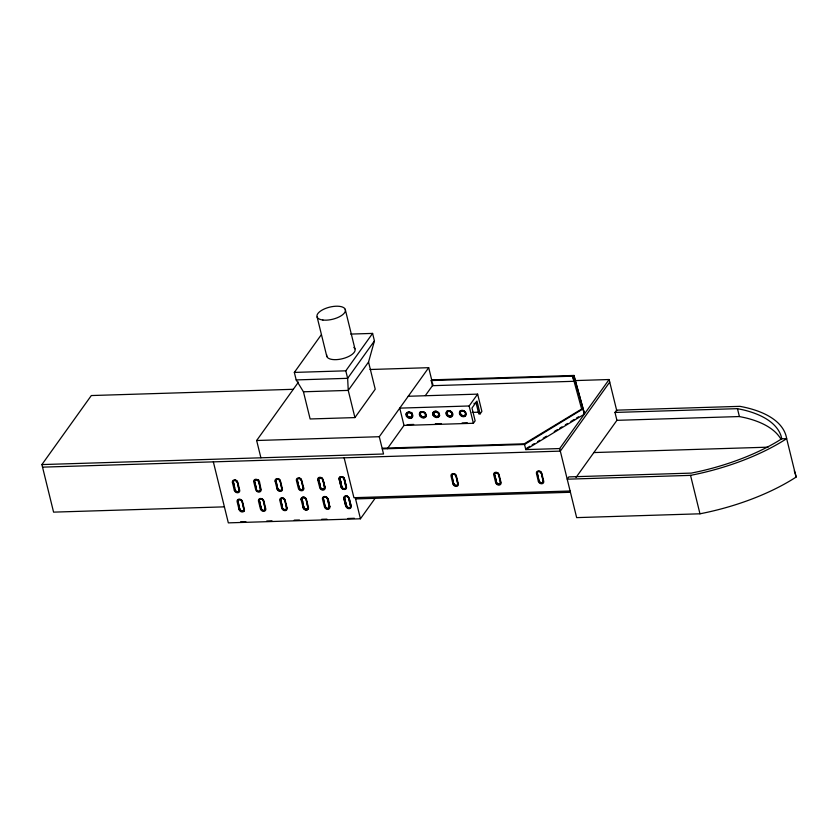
<?xml version="1.0" encoding="UTF-8"?>
<svg xmlns="http://www.w3.org/2000/svg" width="838" height="838" viewBox="0 0 838 838"><rect width="100%" height="100%" fill="white"/><g stroke="black" fill="none" stroke-linecap="round" stroke-linejoin="round"><path stroke-width="1.26" d="M321.122 334.991L294.337 372.418L296.181 379.918L303.45 391.786L310.123 418.969L354.924 417.586L348.241 390.403L368.542 362.037L374.439 340.909L372.596 333.409L350.724 334.079M224.395 506.854L53.58 512.133L41.9 464.577L91.321 395.546L293.426 389.293M260.901 457.799L256.648 440.505L298.464 382.097M232.44 482.573A2.923 2.357 35.6 0 1 234.483 479.933A2.923 2.357 35.6 0 1 237.772 482.405L239.668 490.094A2.923 2.357 35.6 0 1 237.625 492.744A2.923 2.357 35.6 0 1 234.326 490.261L232.44 482.573L232.933 481.881M234.263 480.415A2.221 1.802 35.6 0 1 237.29 482.217L239.029 490.115A2.221 1.802 35.6 0 1 237.479 492.126A2.221 1.802 35.6 0 1 234.965 490.24L233.373 482.133L234.724 487.622M239.029 490.115L237.437 482.007M234.326 490.261L234.829 489.56M244.047 508.917L243.753 509.326A2.221 1.802 35.6 0 1 242.192 511.348A2.221 1.802 35.6 0 1 239.678 509.462L238.097 501.354M260.681 489.036L260.377 489.455A2.221 1.802 35.6 0 1 258.827 491.466A2.221 1.802 35.6 0 1 256.313 489.581L254.721 481.473M243.753 509.326L242.161 501.229M260.377 489.455L258.795 481.347M239.05 509.473L237.154 501.794A2.923 2.357 35.6 0 1 239.197 499.144A2.923 2.357 35.6 0 1 242.496 501.627L244.382 509.315A2.923 2.357 35.6 0 1 242.35 511.955A2.923 2.357 35.6 0 1 239.05 509.473L239.542 508.781M259.131 481.745A2.923 2.357 35.6 0 0 255.831 479.273A2.923 2.357 35.6 0 0 253.788 481.913L255.674 489.602A2.923 2.357 35.6 0 0 258.973 492.084A2.923 2.357 35.6 0 0 261.016 489.434L259.424 481.326M239.678 509.462L239.982 509.043A2.221 1.802 35.6 0 0 241.952 510.876M256.313 489.581L255.265 483.673M303.45 391.786L348.241 390.403L347.644 378.326L345.801 370.825L372.596 333.409M258.513 501.134A2.923 2.357 35.6 0 1 260.555 498.484A2.923 2.357 35.6 0 1 263.844 500.967L265.74 508.656A2.923 2.357 35.6 0 1 263.698 511.295A2.923 2.357 35.6 0 1 260.398 508.813L258.513 501.134L259.005 500.433M261.927 499.113A2.221 1.802 35.6 0 1 263.362 500.778L265.101 508.666A2.221 1.802 35.6 0 1 263.551 510.688A2.221 1.802 35.6 0 1 261.037 508.792L259.445 500.695L261.33 508.383A2.221 1.802 35.6 0 0 262.765 510.038M374.439 340.909L347.644 378.326L296.181 379.918M275.147 481.253A2.923 2.357 35.6 0 1 277.179 478.603A2.923 2.357 35.6 0 1 280.479 481.085L282.364 488.774A2.923 2.357 35.6 0 1 280.332 491.414A2.923 2.357 35.6 0 1 277.032 488.942L275.147 481.253L275.639 480.551M282.029 488.376L281.736 488.795A2.221 1.802 35.6 0 1 280.175 490.806A2.221 1.802 35.6 0 1 277.661 488.921L276.079 480.813M265.101 508.666L263.509 500.569M281.736 488.795L280.143 480.687M277.032 488.942L277.525 488.24M277.661 488.921L277.965 488.502A2.221 1.802 35.6 0 0 278.478 489.465M286.753 507.587L286.449 508.006A2.221 1.802 35.6 0 1 284.899 510.028A2.221 1.802 35.6 0 1 282.385 508.132L280.793 500.035M303.387 487.716L303.084 488.135A2.221 1.802 35.6 0 1 301.533 490.146A2.221 1.802 35.6 0 1 299.019 488.261L297.427 480.153M286.449 508.006L284.868 499.909M303.084 488.135L301.345 480.237A2.221 1.802 35.6 0 0 298.831 478.351A2.221 1.802 35.6 0 0 297.281 480.363L299.166 488.051A2.221 1.802 35.6 0 0 301.68 489.937A2.221 1.802 35.6 0 0 303.23 487.926L301.345 480.237M281.746 508.153L279.861 500.464A2.923 2.357 35.6 0 1 281.903 497.824A2.923 2.357 35.6 0 1 285.203 500.307L287.088 507.996A2.923 2.357 35.6 0 1 285.046 510.635A2.923 2.357 35.6 0 1 281.746 508.153L282.249 507.461M299.019 488.261L298.778 485.642M354.924 417.586L375.225 389.23L368.542 362.037M301.638 499.113L301.135 499.815L303.105 507.493A2.923 2.357 35.6 0 0 306.404 509.975A2.923 2.357 35.6 0 0 308.436 507.325L306.478 499.647A2.923 2.357 35.6 0 0 303.251 497.164A2.923 2.357 35.6 0 0 301.219 499.804A2.923 2.357 35.6 0 1 303.178 497.164A2.923 2.357 35.6 0 1 306.478 499.647M307.923 508.121A2.221 1.802 35.6 0 1 303.89 507.262L302.005 499.584A2.221 1.802 35.6 0 1 303.555 497.563A2.221 1.802 35.6 0 1 306.069 499.458L307.808 507.346A2.221 1.802 35.6 0 1 306.247 509.368A2.221 1.802 35.6 0 1 303.733 507.472L302.151 499.375L302.686 501.564M317.77 479.933A2.923 2.357 35.6 0 1 319.812 477.293A2.923 2.357 35.6 0 1 323.112 479.765L325.071 487.454A2.923 2.357 35.6 0 1 323.028 490.094A2.923 2.357 35.6 0 1 319.739 487.622L317.77 479.933L318.272 479.242M324.735 487.056L324.442 487.475A2.221 1.802 35.6 0 1 322.881 489.486A2.221 1.802 35.6 0 1 320.367 487.601L318.786 479.493M307.808 507.346L306.216 499.249M324.442 487.475L322.85 479.367M303.524 506.801L303.031 507.493A2.923 2.357 35.6 0 0 306.331 509.975A2.923 2.357 35.6 0 0 308.363 507.336M303.733 507.472L304.037 507.053A2.221 1.802 35.6 0 0 304.236 507.556M319.655 487.622L320.158 486.92M329.46 506.267L329.156 506.686A2.221 1.802 35.6 0 1 327.606 508.708A2.221 1.802 35.6 0 1 325.092 506.812L323.499 498.715M346.094 486.396L345.79 486.815A2.221 1.802 35.6 0 1 344.24 488.826A2.221 1.802 35.6 0 1 341.726 486.941L340.134 478.833A2.221 1.802 35.6 0 1 340.165 477.849M329.156 506.686L327.564 498.589M328.203 498.568L329.722 506.676M345.79 486.815L344.051 478.917A2.221 1.802 35.6 0 0 342.616 477.262M325.092 506.812L325.385 506.393A2.221 1.802 35.6 0 0 327.365 508.237M341.726 486.941L340.668 481.033M41.9 464.577L383.532 454.007L379.289 436.713L428.7 367.683L369.987 369.506M350.514 506.026L348.618 498.338A2.221 1.802 35.6 0 0 346.104 496.452A2.221 1.802 35.6 0 0 344.554 498.463L346.44 506.152A2.923 2.357 35.6 0 1 346.23 505.482L345.727 506.173L343.842 498.495L344.345 497.793L346.44 506.152A2.221 1.802 35.6 0 0 348.954 508.048A2.221 1.802 35.6 0 0 350.514 506.026L348.776 498.128A2.221 1.802 35.6 0 0 345.748 496.326M431.193 380.557L572.647 376.178L573.904 381.3L432.45 385.679L431.193 380.557L431.685 379.855L573.957 375.455L584.515 413.878L609.1 379.53L575.214 380.578L573.957 375.455M387.324 448.718L404 425.421L399.747 408.127L469.144 405.98L477.629 394.132L408.232 396.269M425.369 395.567L432.953 384.977L432.45 382.935M213.344 461.853L228.334 522.87L360.445 518.785L374.848 498.662M404 425.421L473.386 423.274L475.136 420.833L471.993 408.022L476.979 401.056L480.132 413.867L478.791 413.909L475.932 402.261M480.132 413.867L481.881 411.427L477.629 394.132M457.957 483.369L457.653 483.788A2.221 1.802 35.6 0 1 456.102 485.799A2.221 1.802 35.6 0 1 453.588 483.914L451.996 475.806M457.653 483.788L456.071 475.68M452.949 483.935L451.064 476.246A2.923 2.357 35.6 0 1 453.107 473.596A2.923 2.357 35.6 0 1 456.406 476.078L458.292 483.767A2.923 2.357 35.6 0 1 456.249 486.407A2.923 2.357 35.6 0 1 452.949 483.935L453.253 483.516M453.588 483.914L453.882 483.495A2.221 1.802 35.6 0 0 456.909 485.296M500.663 482.049L500.359 482.468A2.221 1.802 35.6 0 1 498.809 484.479A2.221 1.802 35.6 0 1 496.295 482.594L494.703 474.486M500.359 482.468L498.767 474.36M495.656 482.615L493.771 474.926A2.923 2.357 35.6 0 1 495.803 472.276A2.923 2.357 35.6 0 1 499.102 474.758L500.998 482.447A2.923 2.357 35.6 0 1 498.956 485.087A2.923 2.357 35.6 0 1 495.656 482.615L495.96 482.196M496.295 482.594L496.588 482.175A2.221 1.802 35.6 0 0 498.023 483.83M581.802 408.965L524.232 443.815L382.777 448.183L382.275 448.885L524.546 444.486L583.258 408.755M543.359 480.729L543.066 481.148A2.221 1.802 35.6 0 1 541.505 483.159A2.221 1.802 35.6 0 1 538.991 481.274L537.409 473.166M543.066 481.148L541.474 473.041M575.989 477.503L616.925 420.33L614.987 412.443L616.621 410.159L739.944 406.346A137.422 58.723 -13.8 0 1 786.662 438.651L796.1 477.084A137.422 58.723 -13.8 0 1 699.971 513.799L576.649 517.622L559.69 448.56L584.275 414.213L583.018 409.091M538.363 481.284L536.477 473.606A2.923 2.357 35.6 0 1 538.509 470.956A2.923 2.357 35.6 0 1 541.809 473.439L543.694 481.127A2.923 2.357 35.6 0 1 541.662 483.767A2.923 2.357 35.6 0 1 538.363 481.284L538.656 480.865M609.729 382.097L560.318 451.127L42.529 467.143M538.991 481.274L539.295 480.855A2.221 1.802 35.6 0 0 540.227 482.217M781.77 438.798L777.088 441.689A132.624 56.68 -13.8 0 1 699.143 471.469L691.319 473.103L568.845 476.895L567.211 479.189L690.533 475.366A137.422 58.723 -13.8 0 0 786.662 438.651L781.77 438.798L781.11 436.074A132.624 56.68 -13.8 0 0 743.243 409.876L737.461 408.661L614.987 412.443M526.599 448.267L529.92 446.256M532.13 444.915L534.34 443.574M537.671 441.563L539.882 440.222M543.202 438.211L546.523 436.2M554.274 431.518L557.595 429.506M559.805 428.166L562.026 426.825M565.346 424.814L567.556 423.473M570.877 421.462L574.198 419.45M576.418 418.11L578.629 416.769M524.546 444.486L525.803 449.608L584.275 414.213M294.337 372.418L345.801 370.825M472.192 412.401L478.739 412.202M407.111 424.646L413.679 424.437M435.341 423.766L441.155 423.588M462.094 422.939L467.321 422.781M616.925 420.33L739.399 416.549L745.171 417.764A132.624 56.68 -13.8 0 1 781.016 439.322M256.648 440.505L379.289 436.713M525.803 449.608L559.69 448.56M593.849 452.562L768.1 447.167M570.112 490.995L353.919 497.688L344.125 457.81M355.574 498.924L570.427 492.283M240.6 521.802L245.827 521.645M266.756 520.995L271.983 520.838M294.222 520.147L299.449 519.989M321.687 519.298L326.914 519.141M347.843 518.492L354.38 518.282M575.214 380.578L584.515 413.878M572.647 376.178L581.656 409.049M737.461 408.661L739.399 416.549M690.533 475.366L699.971 513.799M609.1 379.53L616.768 410.756M494.975 475.586L496.316 481.075M469.144 405.98L473.386 423.274M428.7 367.683L432.041 381.28M345.235 309.348L354.935 348.838M317.131 317.036L326.83 356.527M355.26 497.646L360.445 518.785M343.842 498.495A2.923 2.357 35.6 0 1 345.885 495.845A2.923 2.357 35.6 0 1 349.184 498.327L351.143 506.005A2.923 2.357 35.6 0 1 349.1 508.656A2.923 2.357 35.6 0 1 345.811 506.173L343.915 498.484M349.184 498.327L351.07 506.016M344.051 478.917L345.937 486.606A2.221 1.802 35.6 0 1 344.387 488.617A2.221 1.802 35.6 0 1 341.873 486.731L339.987 479.043A2.221 1.802 35.6 0 1 340.584 477.325M344.219 498.065L346.104 505.754A2.923 2.357 35.6 0 0 346.356 506.414M323.112 479.765L324.997 487.454M319.048 480.593L320.399 486.082M284.711 500.118L286.606 507.797A2.221 1.802 35.6 0 1 285.046 509.818A2.221 1.802 35.6 0 1 282.532 507.922L280.646 500.244A2.221 1.802 35.6 0 1 284.522 499.616M281.065 501.124L282.416 506.623M258.638 481.557L260.534 489.245A2.221 1.802 35.6 0 1 258.973 491.257A2.221 1.802 35.6 0 1 256.459 489.371L254.574 481.682A2.221 1.802 35.6 0 1 255.621 479.755M452.321 413.595A2.923 2.367 35.6 0 1 449.084 416.036A2.923 2.367 35.6 0 1 447.44 411.762A2.923 2.367 35.6 0 1 452.07 412.935M451.368 416.601A3.645 2.954 35.6 0 1 449.639 416.654M446.727 414.464A3.645 2.954 35.6 0 1 446.465 412.024M446.832 411.343A3.645 2.954 35.6 0 1 447.398 410.809M452.426 413.448A2.923 2.367 35.6 0 1 450.614 416.088A2.923 2.367 35.6 0 1 447.22 414.056A2.923 2.367 35.6 0 1 448.445 411.07M449.828 411.029A2.923 2.367 35.6 0 1 452.164 412.788M465.582 414.527A2.923 2.367 35.6 0 1 462.387 415.679A2.923 2.367 35.6 0 1 460.219 412.516A2.923 2.367 35.6 0 1 463.037 410.819M463.739 411.049A2.923 2.367 35.6 0 1 464.399 411.448M464.954 411.961A2.923 2.367 35.6 0 1 465.624 413.239M465.446 415.837A3.645 2.954 35.6 0 1 464.713 416.182M460.072 414.045A3.645 2.954 35.6 0 1 460.177 410.924M465.436 414.873A2.923 2.367 35.6 0 1 460.67 413.867A2.923 2.367 35.6 0 1 463.173 410.62M463.885 410.85A2.923 2.367 35.6 0 1 464.535 411.249M465.09 411.762A2.923 2.367 35.6 0 1 465.509 412.369M474.203 403.109A3.645 2.954 35.6 0 1 474.067 403.895M353.856 347.456A14.592 6.233 -13.8 0 1 343.234 358.517A14.592 6.233 -13.8 0 1 326.705 354.883M412.066 417.492A3.645 2.954 35.6 0 1 411.332 417.837M406.378 414.873A3.645 2.954 35.6 0 1 406.43 413.26M411.51 412.432A3.645 2.954 35.6 0 1 412.212 413.082M412.39 414.684A2.923 2.367 35.6 0 1 409.866 417.314A2.923 2.367 35.6 0 1 406.985 413.972A2.923 2.367 35.6 0 1 410.505 412.506M411.154 412.893A2.923 2.367 35.6 0 1 411.709 413.417M794.267 470.862A137.422 58.723 -13.8 0 1 796.1 477.084M425.976 416.549A3.645 2.954 35.6 0 1 422.949 417.481M420.037 415.281A3.645 2.954 35.6 0 1 419.775 412.841M420.142 412.17A3.645 2.954 35.6 0 1 420.707 411.636M423.138 411.856A2.923 2.367 35.6 0 1 425.61 415.763A2.923 2.367 35.6 0 1 421.231 415.899A2.923 2.367 35.6 0 1 421.755 411.898M438.264 412.788A2.923 2.367 35.6 0 1 437.122 416.696A2.923 2.367 35.6 0 1 433.529 413.344A2.923 2.367 35.6 0 1 437.708 412.265M438.305 412.736A2.923 2.367 35.6 0 1 437.164 416.643A2.923 2.367 35.6 0 1 433.571 413.291A2.923 2.367 35.6 0 1 437.75 412.212M438.756 416.664A3.645 2.954 35.6 0 1 438.023 417.01M433.382 414.873A3.645 2.954 35.6 0 1 433.12 412.432M439.688 415.459A3.645 2.954 35.6 0 1 439.322 416.14M439.081 413.857A2.923 2.367 35.6 0 1 436.556 416.486A2.923 2.367 35.6 0 1 433.675 413.144A2.923 2.367 35.6 0 1 437.195 411.678M438.4 412.589A2.923 2.367 35.6 0 1 438.819 413.197M348.179 507.399A2.221 1.802 35.6 0 1 347.257 506.707M346.932 506.236A2.221 1.802 35.6 0 1 346.743 505.733M350.661 505.817A2.221 1.802 35.6 0 1 349.1 507.838A2.221 1.802 35.6 0 1 346.597 505.943L344.701 498.254A2.221 1.802 35.6 0 1 345.308 496.536M346.953 496.086A2.221 1.802 35.6 0 1 347.487 496.264M343.266 477.346A2.221 1.802 35.6 0 1 344.009 478.205M339.83 479.252A2.221 1.802 35.6 0 1 341.391 477.241A2.221 1.802 35.6 0 1 343.905 479.127M325.594 496.745A2.221 1.802 35.6 0 1 327.375 498.086M323.206 499.123A2.221 1.802 35.6 0 1 324.756 497.112A2.221 1.802 35.6 0 1 327.27 498.998M496.798 472.517A2.221 1.802 35.6 0 1 497.343 472.695M497.835 472.999A2.221 1.802 35.6 0 1 498.254 473.397M498.107 473.596A2.221 1.802 35.6 0 0 494.556 474.696L496.442 482.384A2.221 1.802 35.6 0 0 498.956 484.27A2.221 1.802 35.6 0 0 500.506 482.259L498.62 474.57A2.221 1.802 35.6 0 0 498.432 474.067M494.399 474.905A2.221 1.802 35.6 0 1 495.96 472.883A2.221 1.802 35.6 0 1 498.474 474.779M454.091 473.837A2.221 1.802 35.6 0 1 455.872 475.177M451.703 476.225A2.221 1.802 35.6 0 1 453.253 474.214A2.221 1.802 35.6 0 1 455.767 476.099M542.762 482.447A2.221 1.802 35.6 0 1 541.264 482.688M540.039 471.375A2.221 1.802 35.6 0 1 541.285 472.538M537.106 473.585A2.221 1.802 35.6 0 1 538.666 471.564A2.221 1.802 35.6 0 1 541.17 473.46M257.36 479.692A2.221 1.802 35.6 0 1 258.596 480.844M258.198 479.546A2.923 2.357 35.6 0 1 258.753 480.059M256.669 479.724A2.221 1.802 35.6 0 1 258.45 481.054M254.427 481.892A2.221 1.802 35.6 0 1 255.978 479.881A2.221 1.802 35.6 0 1 258.492 481.766M320.881 477.524A2.221 1.802 35.6 0 1 321.415 477.712M321.918 478.006A2.221 1.802 35.6 0 1 322.337 478.404M322.106 488.837A2.221 1.802 35.6 0 1 321.184 488.145M321.268 477.922A2.221 1.802 35.6 0 0 318.629 479.703L320.525 487.391A2.221 1.802 35.6 0 0 323.028 489.277A2.221 1.802 35.6 0 0 324.589 487.266L322.703 479.577A2.221 1.802 35.6 0 0 322.504 479.074M321.761 478.215A2.221 1.802 35.6 0 1 322.19 478.613M318.482 479.912A2.221 1.802 35.6 0 1 320.032 477.901A2.221 1.802 35.6 0 1 322.546 479.786M307.85 508.331A2.221 1.802 35.6 0 1 304.969 508.415M304.246 497.405A2.221 1.802 35.6 0 1 305.283 497.887M305.702 498.275A2.221 1.802 35.6 0 1 306.027 498.746M301.848 499.794A2.221 1.802 35.6 0 1 303.408 497.772A2.221 1.802 35.6 0 1 305.922 499.668M301.292 489.675A2.221 1.802 35.6 0 1 299.512 488.345M299.522 478.194A2.221 1.802 35.6 0 1 300.559 478.666M300.989 479.064A2.221 1.802 35.6 0 1 301.303 479.525M297.134 480.572A2.221 1.802 35.6 0 1 298.684 478.561A2.221 1.802 35.6 0 1 301.198 480.446M286.156 509.315A2.221 1.802 35.6 0 1 283.621 509.085M283.433 498.243A2.221 1.802 35.6 0 1 284.354 498.935M280.5 500.454A2.221 1.802 35.6 0 1 282.05 498.432A2.221 1.802 35.6 0 1 284.564 500.328M262.084 498.903A2.221 1.802 35.6 0 1 262.577 499.207M265.217 509.441A2.221 1.802 35.6 0 1 261.184 508.582L259.298 500.904A2.221 1.802 35.6 0 1 260.335 498.966M259.141 501.114A2.221 1.802 35.6 0 1 260.702 499.092A2.221 1.802 35.6 0 1 263.216 500.988M280.992 490.303A2.221 1.802 35.6 0 1 278.897 489.863M278.174 478.854A2.221 1.802 35.6 0 1 279.955 480.184M275.775 481.232A2.221 1.802 35.6 0 1 277.336 479.221A2.221 1.802 35.6 0 1 279.85 481.106M244.35 510.73A2.923 2.357 35.6 0 1 243.313 511.431M244.015 509.902A2.221 1.802 35.6 0 1 242.496 510.929M241.229 499.867A2.221 1.802 35.6 0 1 241.648 500.255M240.045 499.595A2.221 1.802 35.6 0 0 237.94 501.564L239.836 509.253A2.221 1.802 35.6 0 0 242.35 511.138A2.221 1.802 35.6 0 0 243.9 509.127L242.014 501.438A2.221 1.802 35.6 0 0 240.579 499.773M237.793 501.773A2.221 1.802 35.6 0 1 239.343 499.752A2.221 1.802 35.6 0 1 241.857 501.648M235.468 480.174A2.221 1.802 35.6 0 1 236.012 480.352M236.505 480.645A2.221 1.802 35.6 0 1 236.924 481.043M236.693 491.477A2.221 1.802 35.6 0 1 235.771 490.785M239.176 489.905A2.221 1.802 35.6 0 1 237.625 491.916A2.221 1.802 35.6 0 1 235.111 490.031L233.226 482.342A2.221 1.802 35.6 0 1 233.823 480.624M233.069 482.552A2.221 1.802 35.6 0 1 234.63 480.541A2.221 1.802 35.6 0 1 237.144 482.426M543.213 480.939L541.327 473.25A2.221 1.802 35.6 0 0 538.813 471.354A2.221 1.802 35.6 0 0 537.252 473.376L539.148 481.064A2.221 1.802 35.6 0 0 541.662 482.95A2.221 1.802 35.6 0 0 543.213 480.939M457.81 483.578L455.914 475.89A2.221 1.802 35.6 0 0 453.4 474.004A2.221 1.802 35.6 0 0 451.85 476.015L453.735 483.704A2.221 1.802 35.6 0 0 456.249 485.59A2.221 1.802 35.6 0 0 457.81 483.578M346.429 486.794L344.533 479.106A2.923 2.357 35.6 0 0 341.234 476.623A2.923 2.357 35.6 0 0 339.128 479.273L341.014 486.962A2.923 2.357 35.6 0 0 344.313 489.444A2.923 2.357 35.6 0 0 346.429 486.794M346.345 486.794L344.46 479.106A2.923 2.357 35.6 0 0 341.16 476.633A2.923 2.357 35.6 0 0 339.201 479.273L341.087 486.962A2.923 2.357 35.6 0 0 344.387 489.434A2.923 2.357 35.6 0 0 346.345 486.794M329.795 506.665L327.909 498.987A2.923 2.357 35.6 0 0 324.536 496.505A2.923 2.357 35.6 0 0 322.494 499.155L324.453 506.833A2.923 2.357 35.6 0 0 327.752 509.315A2.923 2.357 35.6 0 0 329.795 506.665M329.303 506.477L327.417 498.799A2.221 1.802 35.6 0 0 324.903 496.903A2.221 1.802 35.6 0 0 323.353 498.924L325.238 506.602A2.221 1.802 35.6 0 0 327.752 508.498A2.221 1.802 35.6 0 0 329.303 506.477M303.723 488.114L301.753 480.425A2.923 2.357 35.6 0 0 298.464 477.953A2.923 2.357 35.6 0 0 296.422 480.593L298.38 488.282A2.923 2.357 35.6 0 0 301.68 490.754A2.923 2.357 35.6 0 0 303.723 488.114M281.882 488.585L279.997 480.897A2.221 1.802 35.6 0 0 277.483 479.011A2.221 1.802 35.6 0 0 275.932 481.022L277.818 488.711A2.221 1.802 35.6 0 0 280.332 490.597A2.221 1.802 35.6 0 0 281.882 488.585M447.031 414.695A2.923 2.367 35.6 0 0 451.787 415.711A2.923 2.367 35.6 0 0 449.535 411.448A2.923 2.367 35.6 0 0 447.031 414.695M446.434 414.883A3.645 2.954 35.6 0 0 452.363 416.14A3.645 2.954 35.6 0 0 449.556 410.83A3.645 2.954 35.6 0 0 446.434 414.883M460.376 414.286A2.923 2.367 35.6 0 0 465.132 415.292A2.923 2.367 35.6 0 0 462.88 411.039A2.923 2.367 35.6 0 0 460.376 414.286M459.779 414.464A3.645 2.954 35.6 0 0 465.708 415.732A3.645 2.954 35.6 0 0 462.901 410.421A3.645 2.954 35.6 0 0 459.779 414.464M433.089 415.292A3.645 2.954 35.6 0 0 439.018 416.559A3.645 2.954 35.6 0 0 436.21 411.238A3.645 2.954 35.6 0 0 433.089 415.292M419.744 415.7A3.645 2.954 35.6 0 0 425.673 416.968A3.645 2.954 35.6 0 0 422.865 411.657A3.645 2.954 35.6 0 0 419.744 415.7M406.399 416.119A3.645 2.954 35.6 0 0 412.327 417.376A3.645 2.954 35.6 0 0 409.52 412.066A3.645 2.954 35.6 0 0 406.399 416.119M322.913 320.032A14.592 6.233 -13.8 0 0 345.371 310.992A14.592 6.233 -13.8 0 0 325.28 308.552A14.592 6.233 -13.8 0 0 322.913 320.032M407.153 415.711A2.923 2.367 35.6 0 0 411.908 416.727A2.923 2.367 35.6 0 0 409.656 412.464A2.923 2.367 35.6 0 0 407.195 415.658A2.923 2.367 35.6 0 0 411.95 416.675A2.923 2.367 35.6 0 0 409.698 412.411A2.923 2.367 35.6 0 0 407.153 415.711M406.996 415.931A2.923 2.367 35.6 0 0 411.751 416.947A2.923 2.367 35.6 0 0 409.499 412.684A2.923 2.367 35.6 0 0 406.996 415.931M420.529 415.25A2.923 2.367 35.6 0 0 425.295 416.256A2.923 2.367 35.6 0 0 423.043 412.003A2.923 2.367 35.6 0 0 420.529 415.25M420.341 415.522A2.923 2.367 35.6 0 0 425.096 416.538A2.923 2.367 35.6 0 0 422.844 412.275A2.923 2.367 35.6 0 0 420.341 415.522M433.686 415.103A2.923 2.367 35.6 0 0 438.442 416.119A2.923 2.367 35.6 0 0 436.189 411.856A2.923 2.367 35.6 0 0 433.686 415.103"/></g></svg>
